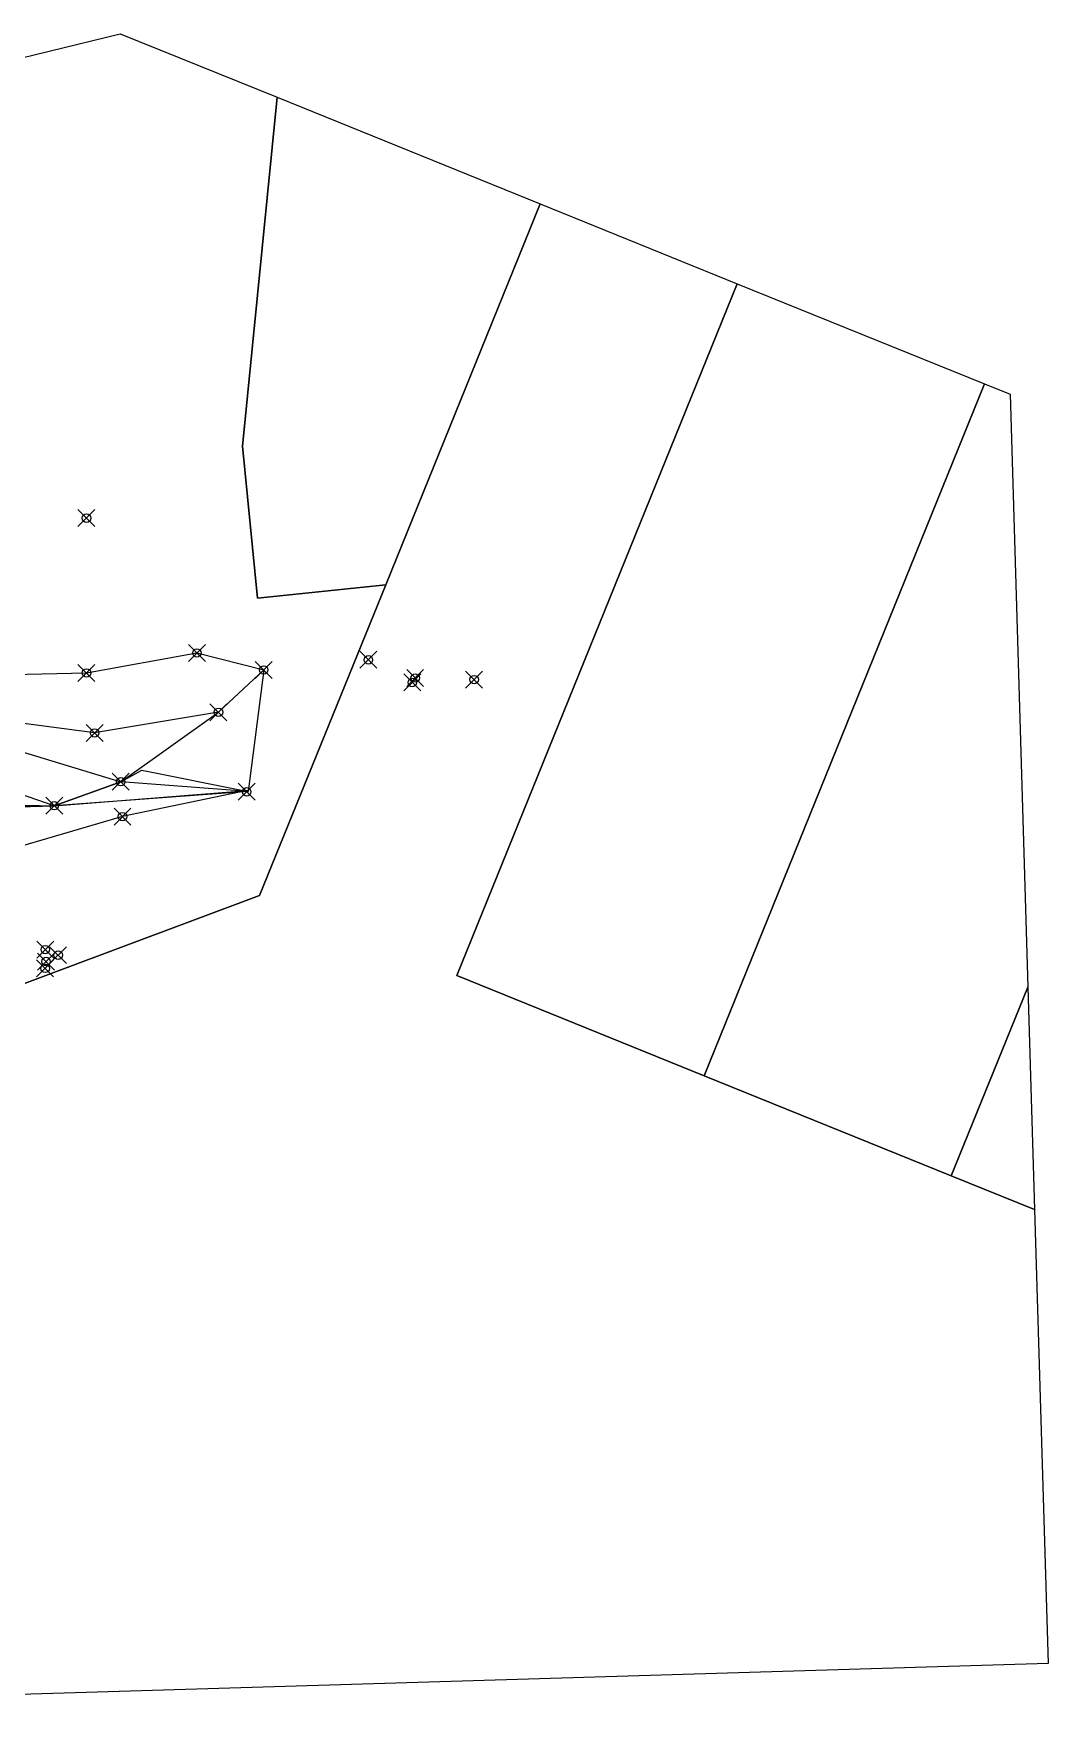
# Model space of a CAD drawing. Extents: x 83 to 1412852, y -76 to 4931706.
# Drawn here: x 1412756.1 to 1412851.7, y 4931501 to 4931660.4 of the extents above; entities that cross this region are included whole.
import ezdxf

# ---------------------------------------------------------------- set-up
doc = ezdxf.new("R2010")
doc.units = 0
doc.header["$MEASUREMENT"] = 0
doc.header["$PDMODE"] = 35
doc.header["$PDSIZE"] = 0.8
for name, color, linetype in [('Buildings-21-08-2020', 1, 'CONTINUOUS'), ('BUILDINGS21082020 entities', 1, 'CONTINUOUS'), ('Ground topo-Rev01', 1, 'CONTINUOUS'), ('New scratch layer', 1, 'CONTINUOUS'), ('nz-property-titles(LINZ DOWNLOAD)', 1, 'CONTINUOUS')]:
    doc.layers.add(name, color=color, linetype=linetype)

msp = doc.modelspace()

# ---------------------------------------------------------------- linework, layer by layer
at = {"layer": 'Buildings-21-08-2020', "color": 7}
for p in [(1412761.03, 4931614.7, 48.92), (1412757.15, 4931574, 59.72), (1412757.22, 4931572.88, 62.15), (1412758.36, 4931573.48, 60.7), (1412757.13, 4931572.23, 60.61)]:
    msp.add_point(p, dxfattribs=at)
at = {"layer": 'BUILDINGS21082020 entities', "color": 7}
for p in [(1412761.03, 4931614.7, 48.92), (1412757.15, 4931574, 59.72), (1412757.22, 4931572.88, 62.15), (1412758.36, 4931573.48, 60.7), (1412757.13, 4931572.23, 60.61)]:
    msp.add_point(p, dxfattribs=at)
at = {"layer": 'Ground topo-Rev01', "color": 7}
for p in [(1412771.45, 4931601.98, 53.61), (1412787.62, 4931601.34, 57.63), (1412761.03, 4931600.1, 52.62), (1412777.75, 4931600.38, 54.21), (1412792.03, 4931599.62, 59.25), (1412797.59, 4931599.47, 59.66), (1412791.76, 4931599.2, 59.93), (1412773.48, 4931596.39, 53.84), (1412761.8, 4931594.44, 52.43), (1412764.26, 4931589.84, 54.37), (1412776.14, 4931588.89, 54.36), (1412758, 4931587.58, 54.23), (1412764.43, 4931586.55, 54.52)]:
    msp.add_point(p, dxfattribs=at)
at = {"layer": 'New scratch layer', "color": 7, "linetype": 'Continuous', "flags": 128}
for points in [[(1412727.97, 4931600.95), (1412738.99, 4931600.45), (1412748.4, 4931599.84), (1412761.03, 4931600.1), (1412771.45, 4931601.98), (1412777.75, 4931600.38), (1412773.48, 4931596.39), (1412761.8, 4931594.44), (1412739.34, 4931597.42), (1412737.95, 4931597.49), (1412738.76, 4931594.52), (1412722.74, 4931598.17), (1412727.97, 4931600.95)], [(1412773.48, 4931596.39), (1412777.75, 4931600.38), (1412776.29, 4931588.91), (1412764.26, 4931589.84), (1412773.48, 4931596.39)], [(1412739.34, 4931597.42), (1412764.26, 4931589.84), (1412758, 4931587.58), (1412742.33, 4931592.98), (1412738.47, 4931594.57), (1412737.95, 4931597.49), (1412739.34, 4931597.42)], [(1412766.25, 4931590.92), (1412776.29, 4931588.92), (1412758, 4931587.58), (1412764.26, 4931589.84), (1412766.25, 4931590.92)], [(1412776.23, 4931589.02), (1412764.43, 4931586.55), (1412755, 4931583.8), (1412739.68, 4931584.96), (1412724.3, 4931581.22), (1412720.26, 4931580.03), (1412715.15, 4931578.72), (1412709.2, 4931577.93), (1412707.87, 4931579.85), (1412694.69, 4931583.66), (1412693.53, 4931584.05), (1412692.82, 4931584.36), (1412692.91, 4931584.79), (1412697.21, 4931584.4), (1412716.55, 4931586.21), (1412727.29, 4931586.7), (1412758, 4931587.58), (1412776.23, 4931589.02)], [(1412739.73, 4931587.96), (1412758, 4931587.58), (1412727.63, 4931586.69), (1412739.73, 4931587.96)]]:
    msp.add_lwpolyline(points, close=True, dxfattribs=at)
at = {"layer": 'nz-property-titles(LINZ DOWNLOAD)', "color": 7, "linetype": 'Continuous', "flags": 128}
for points in [[(1412682.7, 4931640.47), (1412710.05, 4931647.15), (1412737.41, 4931653.83), (1412764.2, 4931660.38), (1412779.01, 4931654.39), (1412775.74, 4931621.48), (1412777.17, 4931607.16), (1412789.25, 4931608.4), (1412777.36, 4931579.1), (1412649.68, 4931531.31), (1412643.41, 4931543.7), (1412638.9, 4931552.66), (1412621.58, 4931587.77), (1412660.66, 4931597.3), (1412699.75, 4931606.84), (1412682.7, 4931640.47)], [(1412789.25, 4931608.4), (1412777.17, 4931607.16), (1412775.74, 4931621.48), (1412779.01, 4931654.39), (1412803.81, 4931644.35), (1412789.25, 4931608.4)], [(1412665.04, 4931501.04), (1412649.68, 4931531.31), (1412777.36, 4931579.1), (1412789.25, 4931608.4), (1412803.81, 4931644.35), (1412822.41, 4931636.81), (1412795.97, 4931571.55), (1412819.28, 4931562.11), (1412842.59, 4931552.67), (1412850.44, 4931549.49), (1412851.73, 4931506.66), (1412665.04, 4931501.04)], [(1412795.97, 4931571.55), (1412822.41, 4931636.81), (1412845.72, 4931627.37), (1412819.28, 4931562.11), (1412795.97, 4931571.55)], [(1412842.59, 4931552.67), (1412819.28, 4931562.11), (1412845.72, 4931627.37), (1412848.13, 4931626.4), (1412849.81, 4931570.47), (1412842.59, 4931552.67)], [(1412850.44, 4931549.49), (1412842.59, 4931552.67), (1412849.81, 4931570.47), (1412850.44, 4931549.49)]]:
    msp.add_lwpolyline(points, close=True, dxfattribs=at)

doc.saveas('drawing.dxf')
